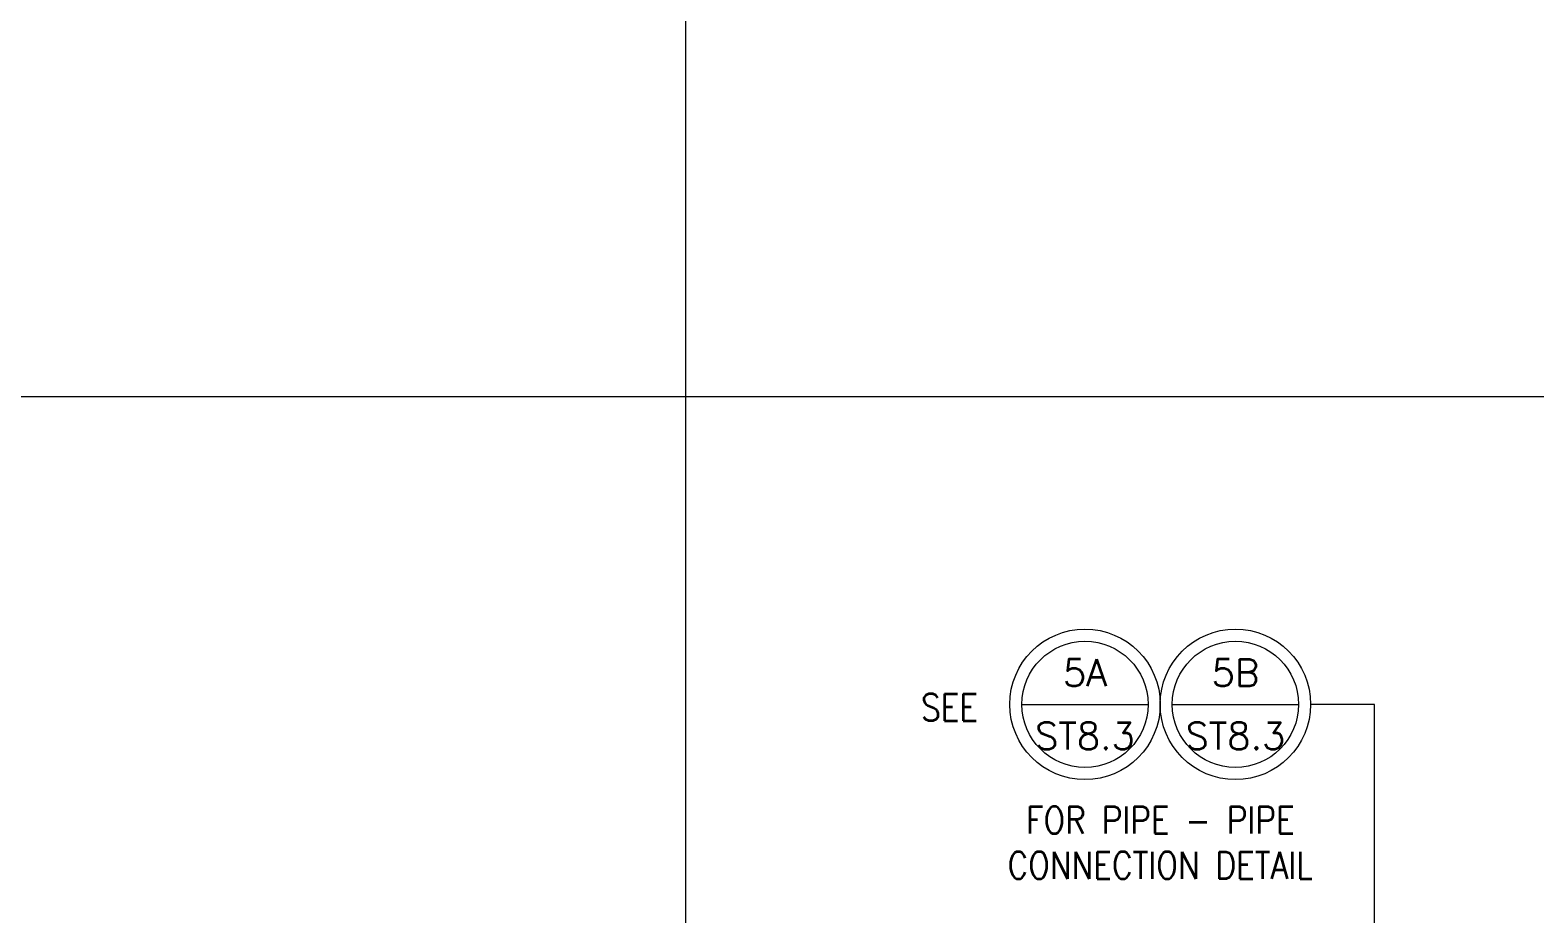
# Model space of a CAD drawing. Header units: millimetres. Extents: x -14320 to 437400, y -59080 to 73710.
# Drawn here: x 33216 to 38781, y 3512 to 6780 of the extents above; entities that cross this region are included whole.
import ezdxf
from ezdxf.enums import TextEntityAlignment as Align

# ---------------------------------------------------------------- set-up
doc = ezdxf.new("R2010")
doc.units = ezdxf.units.MM
doc.header["$LTSCALE"] = 10
doc.header["$MEASUREMENT"] = 0
doc.linetypes.add('PHANTOM2', pattern=[1.25, 0.625, -0.125, 0.125, -0.125, 0.125, -0.125])
for name, color, linetype, lineweight in [('S-ANNO-DIMS', 1, 'Continuous', 5), ('S-ANNO-NPLT', 7, 'Continuous', 9), ('S-Anno-Symb', 143, 'PHANTOM2', 13)]:
    doc.layers.add(name, color=color, linetype=linetype, lineweight=lineweight)
doc.layers.add('S-DETL-GRID', color=62, linetype='Continuous', lineweight=9, plot=False)
doc.styles.add('1', font='simplex.shx', dxfattribs={"width": 0.85, "height": 40})
doc.styles.add('ROMANSX', font='ROMANS.shx', dxfattribs={"height": 0.09375})

# ---------------------------------------------------------------- blocks, each defined once
blk = doc.blocks.new('BUBBLE')
at = {"layer": 'S-ANNO-NPLT', "linetype": 'Continuous'}
blk.add_circle((0, 0), 0.2608, dxfattribs=at)
at = {"layer": 'S-Anno-Symb', "color": 0, "linetype": 'Continuous'}
blk.add_line((-0.2188, 0), (0.2188, 0), dxfattribs=at)
blk.add_circle((0, 0), 0.2188, dxfattribs=at)
at = {"layer": 'S-Anno-Symb', "style": 'ROMANSX'}
for tag, p in [('1', (0, 0.1094)), ('S1', (0, -0.1094))]:
    blk.add_attdef(tag, text='', height=0.0937, dxfattribs=at).set_placement(p, align=Align.MIDDLE_CENTER)
at = {"layer": 'S-Anno-Symb', "style": 'ROMANSX', "width": 1.018385, "flags": 8}
blk.add_attdef('LONG', text='', height=0.0937, dxfattribs=at).set_placement((-0.1796, -0.1249), (0.1796, -0.1249), align=Align.FIT)

msp = doc.modelspace()

# ---------------------------------------------------------------- linework, layer by layer
at = {"layer": 'S-Anno-Symb', "color": 1, "linetype": 'Continuous', "ltscale": 25, "elevation": 0}
msp.add_lwpolyline([(37425.5, 2033.5), (38188.4, 2982.2), (38188.4, 4286.6), (37951.8, 4286.6)], dxfattribs=at)
at = {"layer": 'S-DETL-GRID'}
for p, q in [((35640, 13560), (35640, 0)), ((48600, 5424), (29160, 5424))]:
    msp.add_line(p, q, dxfattribs=at)

# ---------------------------------------------------------------- block references
at = {"layer": 'S-Anno-Symb', "linetype": 'Continuous', "xscale": 1066.666666666676, "yscale": 1066.666666666676, "zscale": 1066.666666666676}
for p, values in [((37117.3, 4286.6, 0), {'1': '5A', 'S1': 'ST8.3'}), ((37673.6, 4286.6, 0), {'1': '5B', 'S1': 'ST8.3'})]:
    msp.add_blockref('BUBBLE', p, dxfattribs=at).add_auto_attribs(values)

# ---------------------------------------------------------------- texts
at = {"layer": 'S-ANNO-DIMS', "color": 52, "ltscale": 80, "insert": (36616.3, 4275.5, 0), "char_height": 40, "attachment_point": 5, "style": '1'}
msp.add_mtext('\\A1;{\\H2.5x;SEE}', dxfattribs=at)
at = {"layer": 'S-ANNO-DIMS', "color": 52, "ltscale": 80, "insert": (37395.5, 3775.1, 0), "char_height": 40, "width": 3291.24, "attachment_point": 5, "style": '1'}
msp.add_mtext('\\A1;{\\H2.5x;FOR PIPE - PIPE\\PCONNECTION DETAIL}', dxfattribs=at)

doc.saveas('drawing.dxf')
